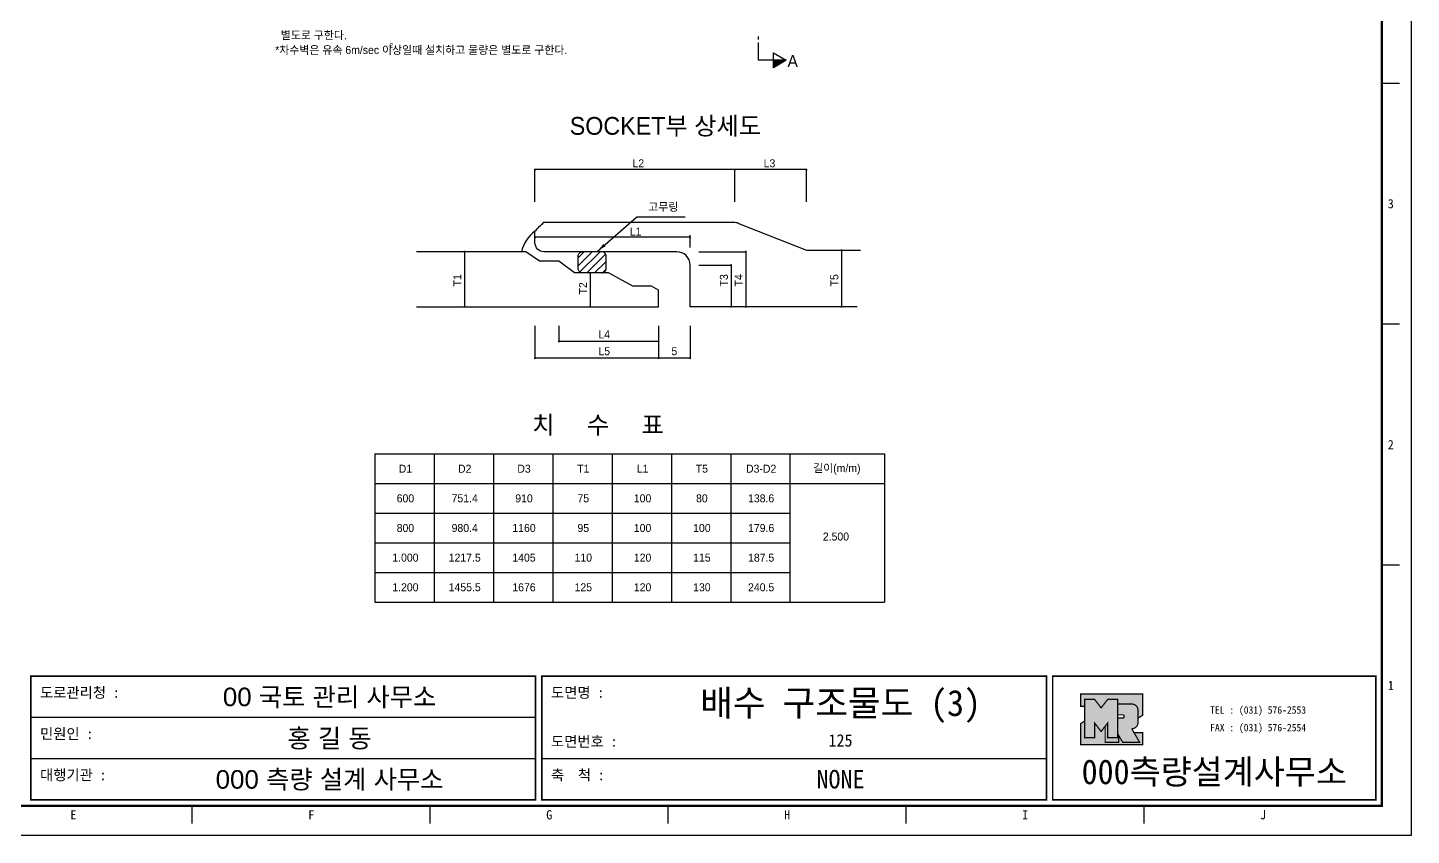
# Model space of a CAD drawing. Header units: millimetres. Extents: x 1010 to 1842, y 5 to 593.
# Drawn here: x 1375.5 to 1842.3, y 4.6 to 277.1 of the extents above; entities that cross this region are included whole.
import ezdxf
from ezdxf.enums import TextEntityAlignment as Align

# ---------------------------------------------------------------- set-up
doc = ezdxf.new("R2010")
doc.units = ezdxf.units.MM
doc.header["$LTSCALE"] = 0.2
for name, color, linetype in [('CZ-DIMT-0002', 7, 'Continuous'), ('CZ-LIN2-0003', 3, 'Continuous'), ('CZ-LINE-0001', 7, 'Continuous'), ('CZ-TEXT-BOX0', 7, 'Continuous'), ('TITLE', 7, 'Continuous')]:
    doc.layers.add(name, color=color, linetype=linetype)
doc.styles.add('견고딕', font='arial.ttf')
doc.styles.add('돋움', font='')
doc.styles.add('돋음체', font='')
doc.styles.get('돋움').set_extended_font_data('Dotum')
doc.styles.get('돋음체').set_extended_font_data('DotumChe')

msp = doc.modelspace()

# ---------------------------------------------------------------- hatches: boundary and pattern name
at = {"layer": 'CZ-LINE-0001'}
h = msp.add_hatch(dxfattribs=at)
h.set_pattern_fill('ANSI31', color=256, scale=15, style=0)
h.set_pattern_definition([(45, (1217.073, -1.5745), (-1.325825, 1.325825), [])])
h.paths.add_polyline_path([(1569.17, 194.33, 0.414214), (1570.67, 195.83), (1570.67, 199.97, 0.414214), (1569.17, 201.47), (1562.76, 201.47, 0.414214), (1561.26, 199.97), (1561.26, 195.83, 0.414214), (1562.76, 194.33)])
at = {"layer": 'TITLE', "ltscale": 150}
h = msp.add_hatch(color=8, dxfattribs=at)
edge = h.paths.add_edge_path()
edge.add_line((1751.7, 52.26), (1730.73, 52.26))
edge.add_line((1730.73, 52.26), (1730.73, 48.17))
edge.add_line((1730.73, 48.17), (1732.11, 48.17))
edge.add_line((1732.11, 48.17), (1732.11, 50.48))
edge.add_line((1732.11, 50.48), (1735.44, 50.48))
edge.add_line((1735.44, 50.48), (1737.66, 47.62))
edge.add_line((1737.66, 47.62), (1739.88, 50.48))
edge.add_line((1739.88, 50.48), (1743.21, 50.48))
edge.add_line((1743.21, 50.48), (1743.21, 48.91))
edge.add_line((1743.21, 48.91), (1748, 48.91))
edge.add_arc((1748, 46.81), 2.1, 0, 90, ccw=False)
edge.add_line((1750.1, 46.81), (1750.1, 44.12))
edge.add_line((1750.1, 44.12), (1751.7, 45.12))
edge.add_line((1751.7, 45.12), (1751.7, 52.26))
h.paths.add_polyline_path([(1739.01, 41.4), (1737.66, 39.66), (1735.44, 42.52), (1735.44, 37.58), (1732.11, 37.58), (1732.11, 43.18), (1730.73, 42.31), (1730.73, 35.17), (1751.7, 35.17), (1751.7, 39.26), (1748.75, 39.26), (1750.63, 36.01), (1744.92, 36.01), (1743.55, 38.39), (1743.55, 36.01), (1739.01, 36.01)])
msp.add_hatch(color=5, dxfattribs=at).paths.add_polyline_path([(1743.21, 50.48), (1739.88, 50.48), (1737.66, 47.62), (1735.44, 50.48), (1732.11, 50.48), (1732.11, 37.58), (1735.44, 37.58), (1735.44, 42.52), (1737.66, 39.66), (1739.88, 42.52), (1739.88, 37.58), (1743.21, 37.58)])
h = msp.add_hatch(color=161, dxfattribs=at)
edge = h.paths.add_edge_path()
edge.add_arc((1748, 46.81), 2.1, 360, 450)
edge.add_line((1748, 48.91), (1743.21, 48.91))
edge.add_line((1743.21, 48.91), (1743.21, 45.26))
edge.add_line((1743.21, 45.26), (1745.16, 45.26))
edge.add_arc((1745.16, 45.04), 0.222, 0, 90, ccw=False)
edge.add_line((1745.38, 45.04), (1745.38, 44.43))
edge.add_arc((1745.16, 44.43), 0.222, -90, 0, ccw=False)
edge.add_line((1745.16, 44.21), (1743.21, 44.21))
edge.add_line((1743.21, 44.21), (1743.21, 37.58))
edge.add_line((1743.21, 37.58), (1739.88, 37.58))
edge.add_line((1739.88, 37.58), (1739.88, 42.52))
edge.add_line((1739.88, 42.52), (1739.01, 41.4))
edge.add_line((1739.01, 41.4), (1739.01, 36.01))
edge.add_line((1739.01, 36.01), (1743.55, 36.01))
edge.add_line((1743.55, 36.01), (1743.55, 38.39))
edge.add_line((1743.55, 38.39), (1744.92, 36.01))
edge.add_line((1744.92, 36.01), (1750.63, 36.01))
edge.add_line((1750.63, 36.01), (1748, 40.57))
edge.add_arc((1748, 42.67), 2.1, 270, 360)
edge.add_line((1750.1, 42.67), (1750.1, 46.81))

# ---------------------------------------------------------------- linework, layer by layer
at = {"layer": 'CZ-LIN2-0003', "linetype": 'ByBlock'}
for p, q in [((1492.69, 133.29), (1664.63, 133.29)), ((1492.69, 133.29), (1492.69, 123.29)), ((1664.63, 133.29), (1664.63, 123.29)), ((1492.69, 123.29), (1492.69, 83.29)), ((1664.63, 123.29), (1664.63, 83.29)), ((1492.69, 83.29), (1664.63, 83.29))]:
    msp.add_line(p, q, dxfattribs=at)
at = {"layer": 'CZ-LIN2-0003'}
for points in [[(1655.35, 182.92), (1598.99, 182.92), (1598.99, 196.97, 0.414214), (1594.49, 201.47), (1549.68, 201.47, -0.414214), (1546.68, 204.47), (1546.68, 208.41, -0.031921), (1549.68, 211.41), (1614.05, 211.41, -0.146453), (1615.7, 210.92), (1638.24, 201.96), (1656.49, 201.96)], [(1562.76, 194.33, -0.414214), (1561.26, 195.83), (1561.26, 199.97, -0.414214), (1562.76, 201.47)], [(1569.17, 194.33, 0.414214), (1570.67, 195.83), (1570.67, 199.97, 0.414214), (1569.17, 201.47)]]:
    msp.add_lwpolyline(points, format="xyb", dxfattribs=at)
msp.add_lwpolyline([(1506.7, 182.92), (1588.34, 182.92), (1588.34, 188.53), (1585.96, 189.83), (1579.63, 189.83), (1571.43, 194.33), (1559.97, 194.33), (1554.75, 198.3), (1548.22, 198.3), (1543.64, 201.47), (1506.7, 201.47)], dxfattribs=at)
msp.add_arc((1553.7, 198.83), 11.88, 126.2316, 167.1727, dxfattribs=at)
at = {"layer": 'CZ-LINE-0001'}
for p, q in [((1622.11, 273.05), (1622.11, 274.05)), ((1622.11, 266.05), (1622.11, 272.05)), ((1627.11, 263.55), (1627.11, 268.55)), ((1627.11, 268.55), (1631.44, 266.05)), ((1631.44, 266.05), (1622.11, 266.05)), ((1631.44, 266.05), (1627.11, 263.55)), ((1567.76, 201.68), (1580.88, 213.09)), ((1597.3, 213.09), (1580.88, 213.09)), ((1601.91, 201.47), (1617.79, 201.47)), ((1601.91, 196.97), (1612.81, 196.97)), ((1512.69, 133.29), (1512.69, 123.29)), ((1532.69, 133.29), (1532.69, 123.29)), ((1552.69, 133.29), (1552.69, 123.29)), ((1572.69, 133.29), (1572.69, 123.29)), ((1592.69, 133.29), (1592.69, 123.29)), ((1612.69, 133.29), (1612.69, 123.29)), ((1632.69, 133.29), (1632.69, 123.29)), ((1492.69, 123.29), (1664.63, 123.29)), ((1512.69, 123.29), (1512.69, 83.29)), ((1532.69, 123.29), (1532.69, 83.29)), ((1552.69, 123.29), (1552.69, 83.29)), ((1572.69, 123.29), (1572.69, 83.29)), ((1592.69, 123.29), (1592.69, 83.29)), ((1612.69, 123.29), (1612.69, 83.29)), ((1632.69, 123.29), (1632.69, 83.29)), ((1492.69, 113.29), (1632.69, 113.29)), ((1492.69, 103.29), (1632.69, 103.29)), ((1492.69, 93.29), (1632.69, 93.29))]:
    msp.add_line(p, q, dxfattribs=at)
at = {"layer": 'CZ-LINE-0001', "linetype": 'ByBlock'}
for p, q in [((1546.68, 218.34), (1546.68, 229.19)), ((1638.24, 229.19), (1546.68, 229.19)), ((1614.05, 218.34), (1614.05, 229.19)), ((1638.24, 218.34), (1638.24, 229.19)), ((1598.99, 206.35), (1546.68, 206.35)), ((1598.99, 202.88), (1598.99, 207.05)), ((1522.89, 201.64), (1522.89, 182.92)), ((1617.79, 201.64), (1617.79, 182.92)), ((1650.05, 201.96), (1650.05, 182.92)), ((1612.81, 196.97), (1612.81, 182.92)), ((1565.28, 194.33), (1565.28, 182.92)), ((1546.68, 176.43), (1546.68, 165.58)), ((1554.75, 176.43), (1554.75, 171.23)), ((1588.34, 176.43), (1588.34, 165.58)), ((1598.99, 176.43), (1598.99, 165.58)), ((1588.34, 171.23), (1554.75, 171.23)), ((1598.99, 165.58), (1546.68, 165.58))]:
    msp.add_line(p, q, dxfattribs=at)
at = {"layer": 'CZ-LINE-0001', "linetype": 'ByBlock', "const_width": 0.35}
for points in [[(1546.85, 229.19, -1), (1546.5, 229.19, -1)], [(1614.22, 229.19, -1), (1613.87, 229.19, -1)], [(1638.07, 229.19, -1), (1638.42, 229.19, -1)], [(1546.85, 206.35, -1), (1546.5, 206.35, -1)], [(1598.82, 206.35, -1), (1599.17, 206.35, -1)], [(1522.89, 201.29, 1), (1522.89, 201.64, 1)], [(1617.79, 201.29, 1), (1617.79, 201.64, 1)], [(1650.05, 201.78, 1), (1650.05, 202.13, 1)], [(1612.81, 196.79, 1), (1612.81, 197.14, 1)], [(1565.28, 194.16, 1), (1565.28, 194.51, 1)], [(1522.89, 182.74, 1), (1522.89, 183.09, 1)], [(1565.28, 182.74, 1), (1565.28, 183.09, 1)], [(1612.81, 182.74, 1), (1612.81, 183.09, 1)], [(1617.79, 182.74, 1), (1617.79, 183.09, 1)], [(1650.05, 182.74, 1), (1650.05, 183.09, 1)], [(1554.93, 171.23, 1), (1554.58, 171.23, 1)], [(1588.51, 171.23, 1), (1588.16, 171.23, 1)], [(1546.85, 165.58, 1), (1546.5, 165.58, 1)], [(1588.51, 165.58, 1), (1588.16, 165.58, 1)], [(1598.82, 165.58, 1), (1599.17, 165.58, 1)]]:
    msp.add_lwpolyline(points, format="xyb", close=True, dxfattribs=at)
at = {"layer": 'CZ-LINE-0001'}
for points in [[(1631.44, 266.05), (1627.11, 263.55), (1627.11, 266.05)], [(1567.76, 201.68), (1570.49, 203.35), (1569.8, 204.14)]]:
    msp.add_solid(points, dxfattribs=at)
at = {"layer": 'TITLE'}
msp.add_line((1832.4, 575.24), (1832.4, 15.09), dxfattribs=at)
at = {"layer": 'TITLE', "color": 7, "linetype": 'Continuous'}
for p, q in [((1838.35, 258.28), (1832.4, 258.28)), ((1838.35, 177.03), (1832.4, 177.03)), ((1838.35, 95.77), (1832.4, 95.77)), ((1431.08, 8.57), (1431.08, 14.52)), ((1511.35, 8.57), (1511.35, 14.52)), ((1591.61, 8.57), (1591.61, 14.52)), ((1671.87, 8.57), (1671.87, 14.52)), ((1752.14, 8.57), (1752.14, 14.52))]:
    msp.add_line(p, q, dxfattribs=at)
at = {"layer": 'TITLE', "ltscale": 150}
for p, q in [((1376.58, 44.42), (1546.86, 44.42)), ((1376.58, 30.51), (1546.86, 30.51)), ((1548.95, 30.51), (1719.23, 30.51))]:
    msp.add_line(p, q, dxfattribs=at)
at = {"layer": 'TITLE'}
msp.add_lwpolyline([(1009.95, 4.62), (1842.3, 4.62), (1842.3, 593.21), (1009.95, 593.21)], close=True, dxfattribs=at)
at = {"layer": 'TITLE', "linetype": 'Continuous', "const_width": 0.793}
msp.add_lwpolyline([(1029.76, 14.52), (1029.76, 583.3), (1832.4, 583.3), (1832.4, 14.52)], close=True, dxfattribs=at)
at = {"layer": 'TITLE', "ltscale": 150}
for points, const_width in [([(1546.86, 16.6), (1376.58, 16.6), (1376.58, 58.32), (1546.86, 58.32)], 0.522), ([(1548.95, 58.32), (1719.23, 58.32), (1719.23, 16.6), (1548.95, 16.6)], 0.522), ([(1830.31, 58.32), (1830.31, 16.6), (1721.32, 16.6), (1721.32, 58.32), (1830.31, 58.32)], 0.522), ([(1743.21, 50.48), (1739.88, 50.48), (1737.66, 47.62), (1735.44, 50.48), (1732.11, 50.48), (1732.11, 37.58), (1735.44, 37.58), (1735.44, 42.52), (1737.66, 39.66), (1739.88, 42.52), (1739.88, 37.58), (1743.21, 37.58)], 0.417), ([(1739.01, 41.4), (1737.66, 39.66), (1735.44, 42.52), (1735.44, 37.58), (1732.11, 37.58), (1732.11, 43.18), (1730.73, 42.31), (1730.73, 35.17), (1751.7, 35.17), (1751.7, 39.26), (1748.75, 39.26), (1750.63, 36.01), (1744.92, 36.01), (1743.55, 38.39), (1743.55, 36.01), (1739.01, 36.01)], 0.417)]:
    msp.add_lwpolyline(points, close=True, dxfattribs=dict(at, const_width=const_width))
at = {"layer": 'TITLE', "ltscale": 150, "const_width": 0.417}
for points in [[(1751.7, 52.26), (1730.73, 52.26), (1730.73, 48.17), (1732.11, 48.17), (1732.11, 50.48), (1735.44, 50.48), (1737.66, 47.62), (1739.88, 50.48), (1743.21, 50.48), (1743.21, 48.91), (1748, 48.91, -0.414214), (1750.1, 46.81), (1750.1, 44.12), (1751.7, 45.12)], [(1750.1, 46.81, 0.414214), (1748, 48.91), (1743.21, 48.91), (1743.21, 45.26), (1745.16, 45.26, -0.414214), (1745.38, 45.04), (1745.38, 44.43, -0.414214), (1745.16, 44.21), (1743.21, 44.21), (1743.21, 37.58), (1739.88, 37.58), (1739.88, 42.52), (1739.01, 41.4), (1739.01, 36.01), (1743.55, 36.01), (1743.55, 38.39), (1744.92, 36.01), (1750.63, 36.01), (1748, 40.57, 0.414214), (1750.1, 42.67)]]:
    msp.add_lwpolyline(points, format="xyb", close=True, dxfattribs=at)

# ---------------------------------------------------------------- texts
at = {"layer": 'CZ-DIMT-0002', "style": '돋움'}
for s, height, p in [('별도로 구한다.', 2.7, (1460.92, 273.18)), ('*차수벽은 유속 6m/sec 이상일때 설치하고 물량은 별도로 구한다.', 2.7, (1459.04, 268.18)), ('A', 4, (1631.87, 263.79))]:
    msp.add_text(s, height=height, dxfattribs=at).set_placement(p)
for s, height, p in [('2', 1.5, (1498.25, 271.12)), ('D1', 2.7, (1502.97, 128.29)), ('D2', 2.7, (1522.97, 128.29)), ('D3', 2.7, (1542.97, 128.29)), ('T1', 2.7, (1562.97, 128.29)), ('L1', 2.7, (1582.97, 128.29)), ('T5', 2.7, (1602.97, 128.29)), ('D3-D2', 2.7, (1622.97, 128.29)), ('길이(m/m)', 2.7, (1648.5, 128.29)), ('600', 2.7, (1502.97, 118.29)), ('751.4', 2.7, (1522.97, 118.29)), ('910', 2.7, (1542.97, 118.29)), ('75', 2.7, (1562.97, 118.29)), ('100', 2.7, (1582.97, 118.29)), ('80', 2.7, (1602.97, 118.29)), ('138.6', 2.7, (1622.97, 118.29)), ('800', 2.7, (1502.97, 108.29)), ('980.4', 2.7, (1522.97, 108.29)), ('1160', 2.7, (1542.97, 108.29)), ('95', 2.7, (1562.97, 108.29)), ('100', 2.7, (1582.97, 108.29)), ('100', 2.7, (1602.97, 108.29)), ('179.6', 2.7, (1622.97, 108.29)), ('2.500', 2.7, (1648.2, 105.41)), ('1.000', 2.7, (1502.97, 98.29)), ('1217.5', 2.7, (1522.97, 98.29)), ('1405', 2.7, (1542.97, 98.29)), ('110', 2.7, (1562.97, 98.29)), ('120', 2.7, (1582.97, 98.29)), ('115', 2.7, (1602.97, 98.29)), ('187.5', 2.7, (1622.97, 98.29)), ('1.200', 2.7, (1502.97, 88.29)), ('1455.5', 2.7, (1522.97, 88.29)), ('1676', 2.7, (1542.97, 88.29)), ('125', 2.7, (1562.97, 88.29)), ('120', 2.7, (1582.97, 88.29)), ('130', 2.7, (1602.97, 88.29)), ('240.5', 2.7, (1622.97, 88.29))]:
    msp.add_text(s, height=height, dxfattribs=at).set_placement(p, align=Align.MIDDLE)
for s, p in [('L2', (1581.53, 231.3)), ('L3', (1625.78, 231.3)), ('L1', (1580.61, 208.28)), ('L4', (1570.03, 173.59)), ('L5', (1570.03, 167.93)), ('5', (1593.69, 167.93))]:
    msp.add_text(s, height=2.7, dxfattribs=at).set_placement(p, align=Align.MIDDLE_CENTER)
msp.add_text('고무링', height=2.7, dxfattribs=at).set_placement((1584.87, 214.45), align=Align.BOTTOM_LEFT)
for s, p in [('T1', (1520.49, 191.84)), ('T3', (1610.4, 191.84)), ('T4', (1615.38, 191.84)), ('T5', (1647.64, 191.84)), ('T2', (1562.87, 189.13))]:
    msp.add_text(s, height=2.7, rotation=90, dxfattribs=at).set_placement(p, align=Align.MIDDLE_CENTER)
at = {"layer": 'CZ-TEXT-BOX0', "style": '돋움'}
for s, p in [('SOCKET부 상세도', (1558.4, 240.93)), ('치     수     표', (1545.74, 140.05))]:
    msp.add_text(s, height=6, dxfattribs=at).set_placement(p)
at = {"layer": 'TITLE', "color": 3, "linetype": 'Continuous', "style": '돋음체'}
for s, p in [('3', (1835.37, 217.66)), ('2', (1835.37, 136.41)), ('1', (1835.37, 55.15)), ('E', (1390.95, 11.54)), ('F', (1471.21, 11.54)), ('G', (1551.48, 11.54)), ('H', (1631.74, 11.54)), ('I', (1712.01, 11.54)), ('J', (1792.27, 11.54))]:
    msp.add_text(s, height=3.13, dxfattribs=at).set_placement(p, align=Align.MIDDLE)
at = {"layer": 'TITLE', "style": '돋음체'}
for s, p in [('도로관리청 :', (1379.71, 51.02)), ('도면명 :', (1552.08, 51.02)), ('민원인 :', (1379.71, 37.11)), ('도면번호 :', (1552.08, 34.52)), ('대행기관 :', (1379.71, 23.21)), ('축  척 :', (1552.08, 23.21))]:
    msp.add_text(s, height=3.546, dxfattribs=at).set_placement(p)
at = {"layer": 'TITLE', "color": 7, "linetype": 'Continuous', "style": '견고딕'}
for s, height, p in [('00 국토 관리 사무소', 6.2583, (1477.37, 51.37)), ('홍 길 동', 6.258, (1477.37, 37.46)), ('000 측량 설계 사무소', 6.2583, (1477.37, 23.56))]:
    msp.add_text(s, height=height, dxfattribs=at).set_placement(p, align=Align.MIDDLE)
at = {"layer": 'TITLE', "color": 7, "linetype": 'Continuous', "style": '돋음체'}
msp.add_text('배수 구조물도 (3)', height=8.8, dxfattribs=at).set_placement((1649.74, 49.27), align=Align.MIDDLE_CENTER)
at = {"layer": 'TITLE', "color": 180, "style": '돋음체'}
for s, p in [('TEL : (031) 576-2553', (1774.44, 45.65)), ('FAX : (031) 576-2554', (1774.44, 39.71))]:
    msp.add_text(s, height=2.5033, dxfattribs=at).set_placement(p)
at = {"layer": 'TITLE', "linetype": 'Continuous', "style": '돋음체'}
for s, height, p in [('125', 4.172, (1649.74, 36.61)), ('NONE', 6.258, (1649.74, 23.56))]:
    msp.add_text(s, height=height, dxfattribs=at).set_placement(p, align=Align.MIDDLE)
at = {"layer": 'TITLE', "color": 180, "style": '돋음체'}
msp.add_text('000측량설계사무소', height=8.344, dxfattribs=at).set_placement((1775.82, 21.88), align=Align.CENTER)

doc.saveas('drawing.dxf')
